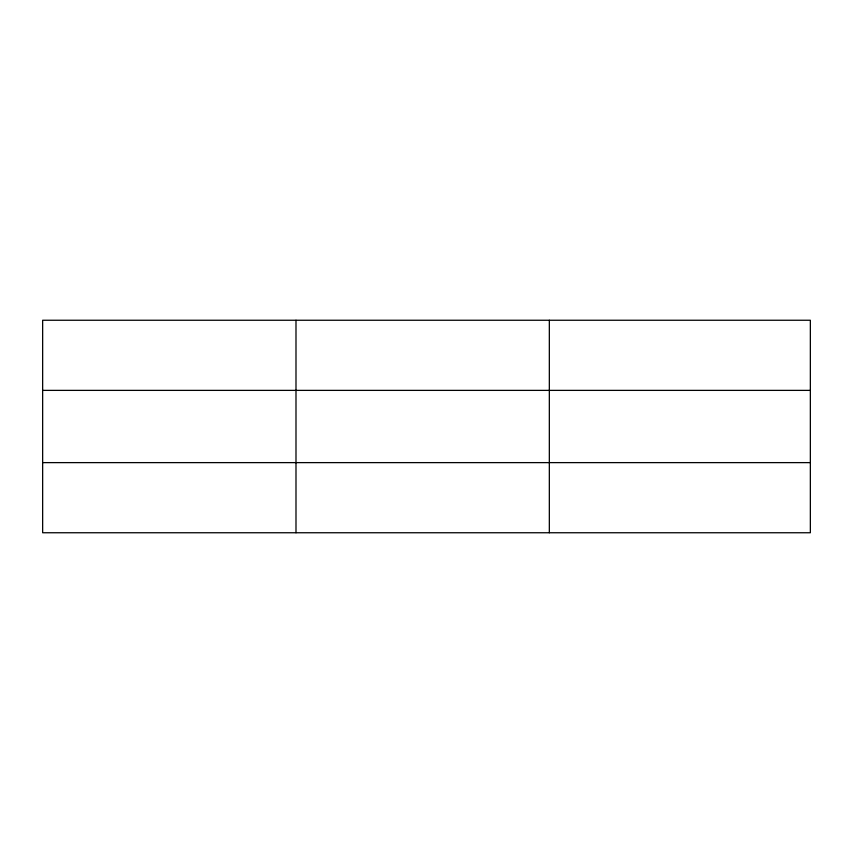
<?xml version="1.0" encoding="UTF-8"?>
<svg xmlns="http://www.w3.org/2000/svg" width="853" height="853" viewBox="0 0 853 853"><rect width="100%" height="100%" fill="white"/><g stroke="black" fill="none" stroke-linecap="round" stroke-linejoin="round"><path stroke-width="1.28" d="M295.991 532.752L295.991 320.248M549.332 532.752L549.332 320.248M810.35 390.375L810.35 320.248L42.65 320.248L42.65 532.752L810.35 532.752L810.35 390.375L42.65 390.375M42.65 462.625L810.35 462.625"/></g></svg>
